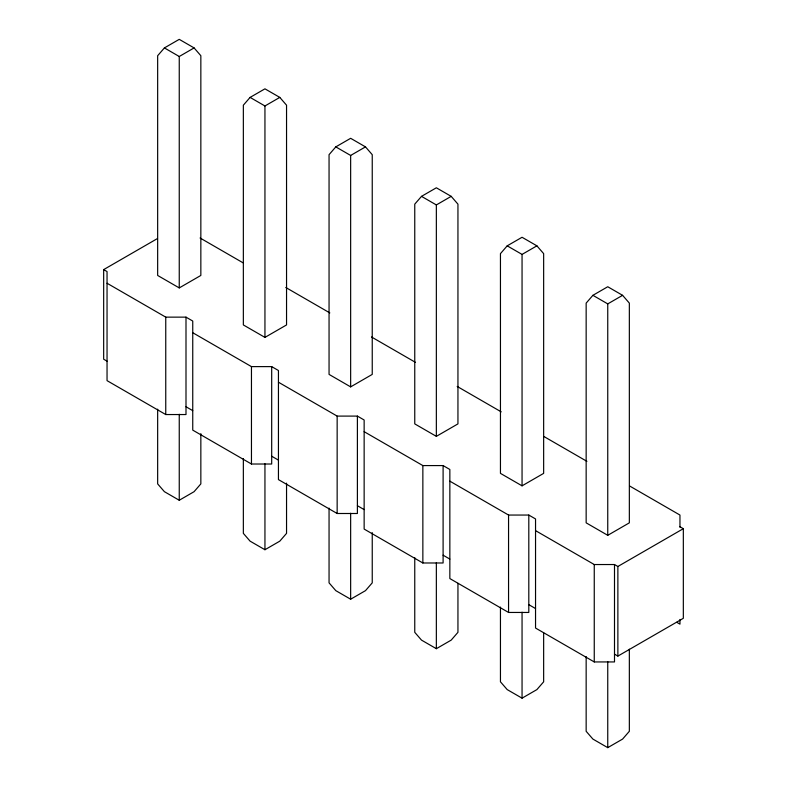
<?xml version="1.0" encoding="UTF-8"?>
<svg xmlns="http://www.w3.org/2000/svg" width="787" height="787" viewBox="0 0 787 787"><rect width="100%" height="100%" fill="white"/><g stroke="black" fill="none" stroke-linecap="round" stroke-linejoin="round"><path stroke-width="1.18" d="M164.404 47.918L157.656 55.71L157.656 275.45L179.249 287.914L200.842 275.45L200.842 55.71L194.094 47.918L179.249 39.35L164.404 47.918L179.249 56.497L194.094 47.918M250.099 97.401L243.35 105.192L243.35 324.933L264.944 337.397L286.547 324.933L286.547 105.192L279.798 97.401L264.944 88.833L250.099 97.401L264.944 105.97L279.798 97.401M335.803 146.884L329.055 154.675L329.055 374.405L350.648 386.879L372.241 374.405L372.241 154.675L365.493 146.884L350.648 138.305L335.803 146.884L350.648 155.452L365.493 146.884M421.507 196.357L414.759 204.148L414.759 423.888L436.352 436.352L457.945 423.888L457.945 204.148L451.197 196.357L436.352 187.788L421.507 196.357L436.352 204.935L451.197 196.357M507.202 245.839L500.453 253.63L500.453 473.371L522.056 485.835L543.65 473.371L543.65 253.63L536.901 245.839L522.056 237.271L507.202 245.839L522.056 254.408L536.901 245.839M592.906 295.322L586.158 303.113L586.158 522.843L607.751 535.317L629.344 522.843L629.344 303.113L622.596 295.322L607.751 286.743L592.906 295.322L607.751 303.89L622.596 295.322M107.042 361.164L103.668 359.216L103.668 269.607L157.508 238.52M157.656 409.161L157.656 483.887L164.404 491.678L179.249 500.257L194.094 491.678L200.842 483.887L200.842 433.667M243.35 458.644L243.35 533.37L250.099 541.161L264.944 549.729L279.798 541.161L286.547 533.37L286.547 483.139M329.055 508.117L329.055 582.852L335.803 590.644L350.648 599.212L365.493 590.644L372.241 582.852L372.241 532.622M414.759 557.599L414.759 632.325L421.507 640.116L436.352 648.695L451.197 640.116L457.945 632.325L457.945 583.324M535.544 530.635L594.254 564.535L614.499 564.535L617.874 566.483L683.332 528.687L683.332 618.297L617.874 656.092L614.499 654.145M500.453 607.082L500.453 681.808L507.202 689.599L522.056 698.167L536.901 689.599L543.65 681.808L543.65 632.807M586.158 656.555L586.158 731.29L592.906 739.082L607.751 747.65L622.596 739.082L629.344 731.29L629.344 649.206M107.042 283.241L165.752 317.141L185.998 317.141L192.746 321.037L192.746 430.125L251.456 464.015L271.692 464.015L271.692 366.614L251.456 366.614L192.746 332.724M103.668 269.607L107.042 271.554L107.042 380.642L165.752 414.542L185.998 414.542L185.998 317.141M278.441 382.207L337.151 416.097L357.396 416.097L364.145 419.992L364.145 529.08L422.855 562.98L443.101 562.98L443.101 465.579L422.855 465.579L364.145 431.679M271.692 366.614L278.441 370.51L278.441 479.608L337.151 513.498L357.396 513.498L357.396 416.097M449.849 481.162L508.559 515.052L528.805 515.052L535.544 518.948L535.544 628.046L594.254 661.936L614.499 661.936L614.499 564.535M443.101 465.579L449.849 469.475L449.849 578.563L508.559 612.453L528.805 612.453L528.805 515.052M200.085 237.999L243.065 262.819M285.779 287.481L329.812 312.901M371.484 336.964L415.516 362.384M457.188 386.437L501.221 411.857M543.935 436.519L586.915 461.339M629.639 486.002L679.958 515.052L679.958 527.231M679.958 526.739L683.332 528.687M676.8 622.32L679.958 624.14L679.958 619.467M185.998 406.751L192.746 410.647M271.692 456.224L278.441 460.12M357.396 505.707L364.145 509.602M443.101 555.189L449.849 559.085M528.805 604.662L535.544 608.558M617.874 566.483L617.874 656.092M607.751 303.89L607.751 535.317M607.751 661.68L607.751 747.65M594.254 564.535L594.254 661.936M522.056 254.408L522.056 485.835M522.056 612.197L522.056 698.167M508.559 515.052L508.559 612.453M436.352 204.935L436.352 436.352M436.352 562.715L436.352 648.695M422.855 465.579L422.855 562.98M350.648 155.452L350.648 386.879M350.648 513.242L350.648 599.212M337.151 416.097L337.151 513.498M264.944 105.97L264.944 337.397M264.944 463.759L264.944 549.729M251.456 366.614L251.456 464.015M179.249 56.497L179.249 287.914M179.249 414.277L179.249 500.257M165.752 317.141L165.752 414.542"/></g></svg>
